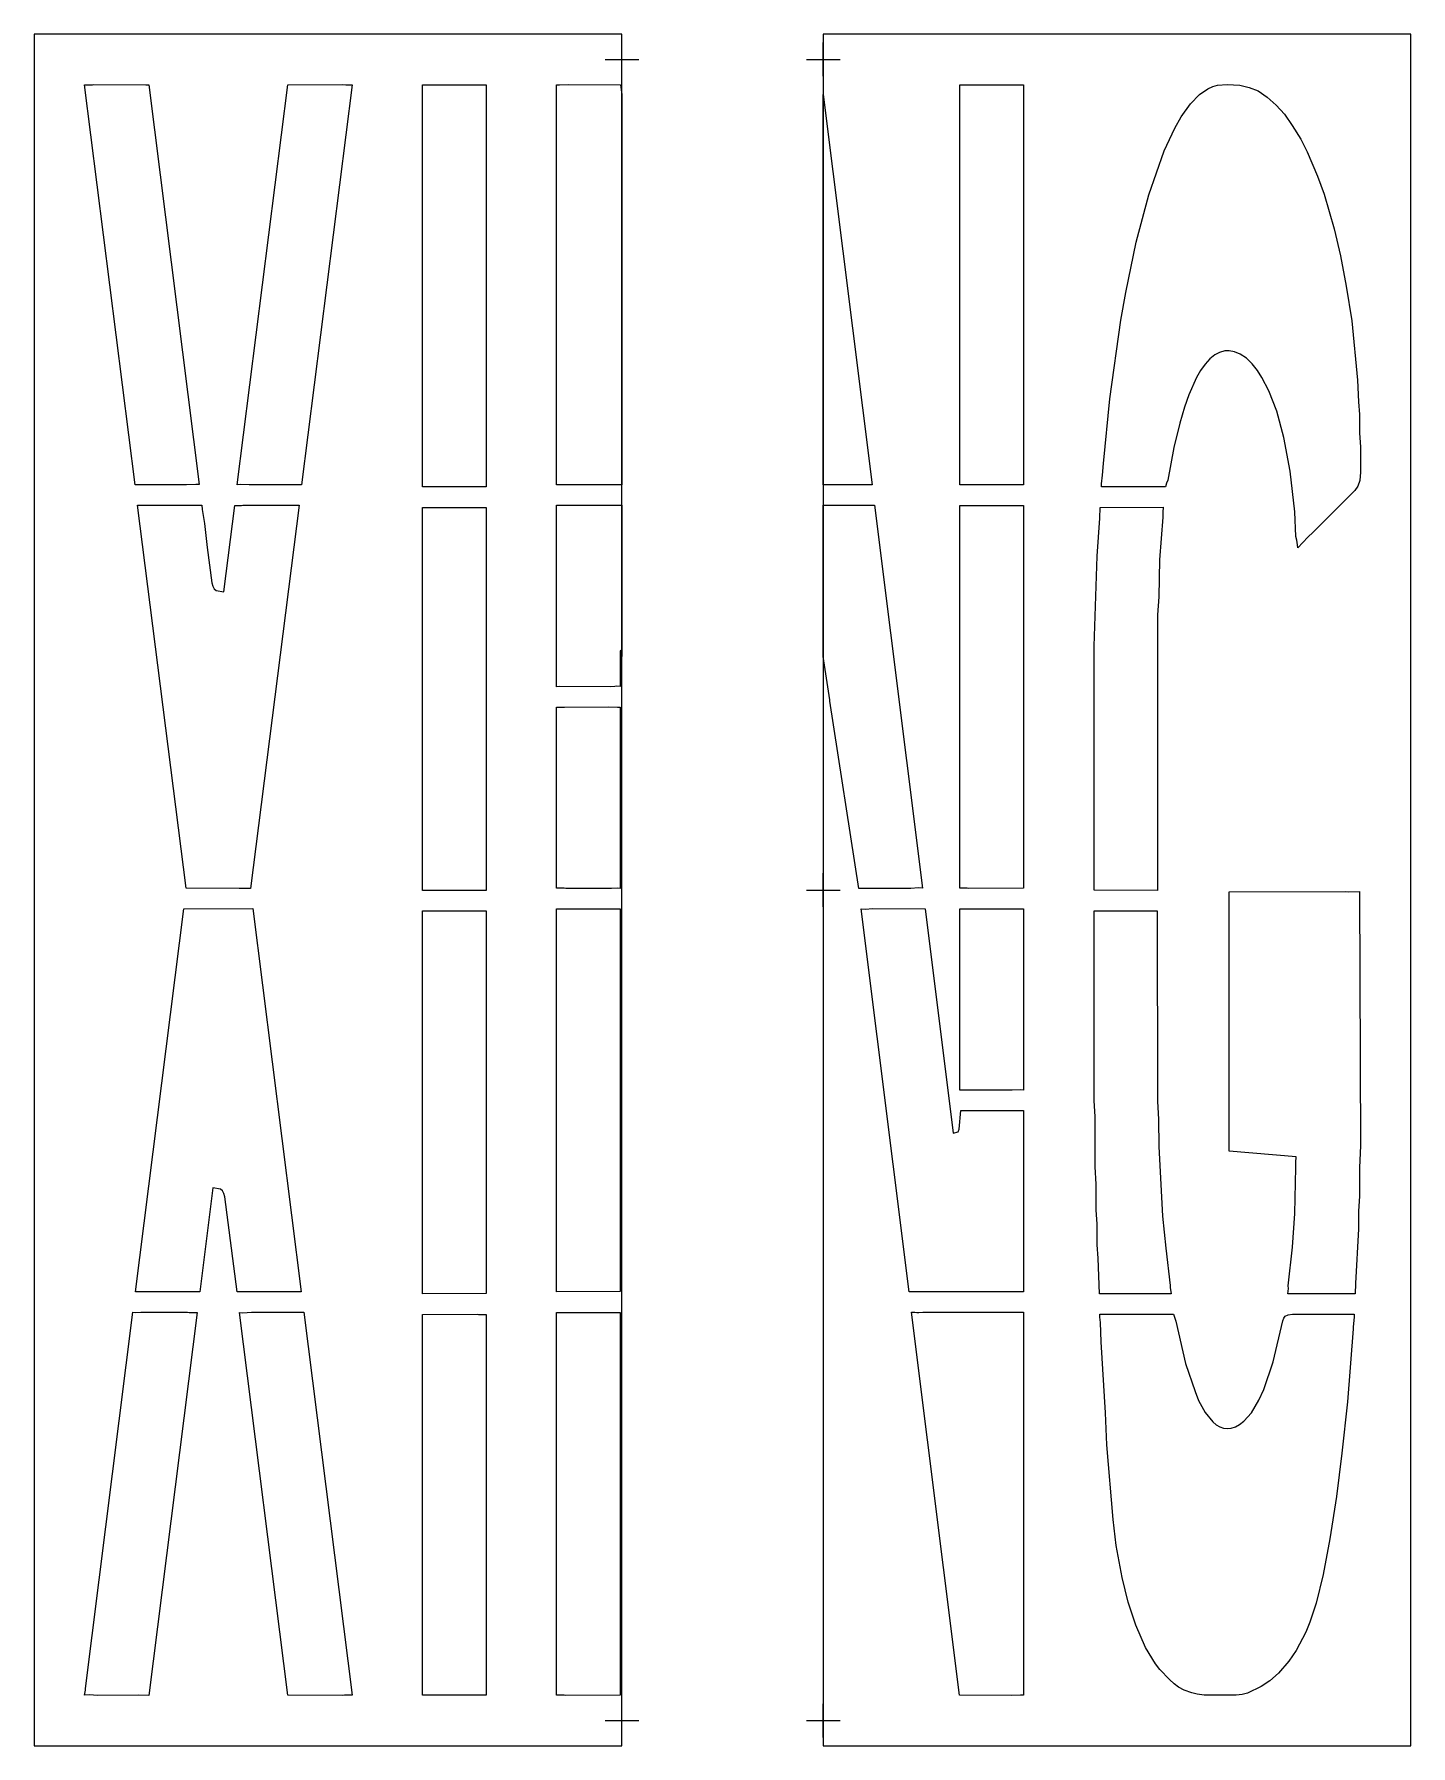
# Model space of a CAD drawing. Header units: inches. Extents: x 0 to 82, y 0 to 102.
import ezdxf

# ---------------------------------------------------------------- set-up
doc = ezdxf.new("R2010")
doc.units = ezdxf.units.IN
doc.header["$MEASUREMENT"] = 0
doc.layers.add('CUT', color=1, linetype='Continuous')
doc.layers.add('REG', color=5, linetype='Continuous')

msp = doc.modelspace()

# ---------------------------------------------------------------- linework, layer by layer
at = {"layer": 'CUT'}
for points in [[(6.84, 98.99), (9.84, 75.16), (9.63, 75.17), (9.08, 75.14), (6.64, 75.14), (6.01, 75.14), (3, 98.99), (3.18, 98.99), (3.47, 98.98), (3.56, 99), (6.66, 98.99)], [(18.95, 98.99), (15.94, 75.14), (15.27, 75.14), (12.82, 75.14), (12.32, 75.17), (12.1, 75.15), (15.12, 98.99), (18.38, 99), (18.57, 98.98), (18.77, 98.99)], [(23.14, 75.02), (23.14, 98.99), (26.93, 98.98), (26.93, 75.02), (23.67, 75.02), (23.58, 75.03), (23.32, 75.03)], [(31.14, 75.14), (31.14, 98.99), (31.31, 98.98), (31.86, 99), (34.95, 98.99), (35.03, 98.4), (35.03, 75.14)], [(58.43, 75.14), (55.17, 75.14), (55.17, 98.98), (58.96, 98.99), (58.96, 75.14), (58.79, 75.15), (58.53, 75.15)], [(65.68, 89.61), (66.43, 92.43), (67.35, 95.05), (67.98, 96.4), (68.36, 97.07), (68.92, 97.85), (69.45, 98.4), (69.95, 98.75), (70.26, 98.89), (70.53, 98.96), (71.1, 99), (71.86, 98.97), (72.42, 98.83), (72.95, 98.62), (73.5, 98.25), (74.03, 97.77), (74.52, 97.24), (74.99, 96.57), (75.49, 95.75), (75.88, 94.99), (76.5, 93.54), (76.89, 92.47), (77.49, 90.41), (77.87, 88.8), (78.21, 86.99), (78.53, 84.92), (78.88, 81.38), (78.93, 80.09), (78.99, 79.34), (79, 78.24), (79.05, 77.4), (79.05, 75.91), (79.01, 75.4), (78.9, 75.06), (78.71, 74.8), (76.24, 72.32), (75.92, 72.02), (75.31, 71.4), (75.3, 71.57), (75.26, 71.85), (75.2, 72.07), (75.14, 73.54), (74.87, 75.97), (74.49, 77.97), (74.06, 79.54), (73.59, 80.74), (73.17, 81.55), (72.92, 81.95), (72.59, 82.36), (72.25, 82.69), (71.89, 82.93), (71.55, 83.08), (71.23, 83.14), (70.96, 83.13), (70.65, 83.04), (70.37, 82.89), (70.08, 82.65), (69.79, 82.34), (69.51, 81.96), (69.27, 81.54), (68.82, 80.5), (68.56, 79.78), (68.28, 78.83), (67.92, 77.37), (67.57, 75.43), (67.5, 75.24), (67.44, 75.02), (63.61, 75.02), (63.62, 75.2), (63.68, 75.73), (63.73, 76.42), (64.11, 80.27), (64.77, 84.96), (65.06, 86.61)], [(49.52, 75.15), (49.29, 75.14), (47.03, 75.14), (47.03, 98.4), (49.94, 75.14), (49.76, 75.15)], [(10.15, 72.84), (10.3, 71.42), (10.59, 69.31), (10.65, 69.1), (10.73, 68.95), (10.84, 68.85), (11.3, 68.77), (11.95, 73.92), (12.12, 73.92), (12.36, 73.92), (12.44, 73.93), (15.79, 73.93), (12.9, 51.09), (12.72, 51.09), (12.21, 51.09), (9.05, 51.1), (6.16, 73.93), (10, 73.93), (10.01, 73.68), (10.03, 73.56)], [(26.5, 50.98), (26.4, 50.97), (23.14, 50.98), (23.14, 73.79), (26.93, 73.8), (26.93, 50.98), (26.76, 50.98)], [(34.97, 65.27), (34.93, 65.26), (34.93, 63.12), (34.71, 63.14), (34.61, 63.13), (34.34, 63.11), (31.32, 63.12), (31.14, 63.11), (31.14, 73.93), (35.03, 73.93), (35.03, 64.91)], [(52.7, 51.13), (52.26, 51.09), (49.32, 51.09), (49.15, 51.09), (47.43, 62.25), (47.43, 62.34), (47.03, 64.91), (47.03, 73.93), (49.38, 73.93), (49.43, 73.93), (49.91, 73.93), (50.09, 73.93), (52.94, 51.11)], [(55.35, 51.1), (55.17, 51.1), (55.17, 73.92), (58.96, 73.91), (58.96, 51.1), (55.71, 51.09), (55.61, 51.1)], [(67.28, 73.52), (67.28, 73.21), (67.08, 70.67), (67.03, 68.47), (66.96, 67.39), (66.95, 50.98), (63.18, 50.99), (63.17, 65.53), (63.35, 70.9), (63.51, 73.16), (63.53, 73.8), (67.3, 73.81)], [(34.93, 51.09), (34.75, 51.1), (34.41, 51.09), (31.68, 51.09), (31.59, 51.1), (31.32, 51.1), (31.14, 51.1), (31.14, 61.9), (31.32, 61.9), (31.61, 61.9), (34.26, 61.91), (34.76, 61.89), (34.93, 61.9)], [(78.99, 32.75), (78.94, 31.86), (78.93, 30.81), (78.76, 27.54), (78.74, 26.93), (74.73, 26.93), (74.76, 27.26), (74.75, 27.41), (75, 29.72), (75.15, 31.73), (75.19, 34.46), (75.19, 34.77), (75.22, 35.09), (71.23, 35.44), (71.23, 50.9), (78.17, 50.91), (78.35, 50.9), (78.99, 50.91), (79.05, 35.75), (79, 34.47)], [(15.31, 27.05), (12.1, 27.05), (11.36, 32.71), (11.3, 32.92), (11.22, 33.07), (11.11, 33.17), (10.65, 33.25), (9.87, 27.05), (9.35, 27.05), (9.17, 27.05), (6.58, 27.05), (6.49, 27.06), (6.21, 27.06), (6.03, 27.05), (8.91, 49.88), (13.04, 49.89), (15.92, 27.05), (15.74, 27.05), (15.34, 27.05)], [(26.93, 49.76), (26.93, 26.95), (23.14, 26.93), (23.14, 49.76), (23.32, 49.76), (23.58, 49.75), (23.67, 49.76)], [(34.93, 27.07), (31.14, 27.05), (31.14, 49.88), (31.32, 49.88), (31.57, 49.87), (31.67, 49.88), (34.93, 49.88)], [(55.14, 36.74), (55.24, 37.86), (55.54, 37.85), (55.85, 37.86), (58.78, 37.86), (58.96, 37.86), (58.96, 27.05), (52.15, 27.05), (49.29, 49.87), (49.53, 49.85), (49.98, 49.89), (53.1, 49.88), (54.77, 36.5), (55.07, 36.58)], [(58.96, 49.88), (58.96, 39.08), (58.79, 39.09), (58.29, 39.07), (55.17, 39.07), (55.17, 49.88), (55.35, 49.88), (55.61, 49.87), (55.71, 49.88)], [(67.03, 35.71), (67.26, 31.56), (67.45, 29.66), (67.71, 27.43), (67.71, 27.31), (67.76, 26.93), (63.5, 26.93), (63.42, 29.05), (63.36, 29.85), (63.35, 31.09), (63.3, 31.94), (63.29, 33.47), (63.24, 34.5), (63.23, 37.48), (63.18, 38.46), (63.18, 49.75), (66.94, 49.76), (66.96, 38.42), (67.02, 37.33)], [(9.14, 25.84), (9.24, 25.83), (9.54, 25.83), (9.71, 25.83), (6.83, 3), (6.2, 3.01), (3.77, 3), (3.29, 3.03), (3, 3.01), (3.05, 3.31), (3.05, 3.41), (5.88, 25.84), (6.06, 25.83), (6.36, 25.84)], [(18.5, 3.01), (18.38, 3), (15.12, 3.01), (12.24, 25.82), (12.44, 25.81), (12.96, 25.84), (15.43, 25.84), (16.07, 25.84), (18.95, 3.01), (18.77, 3.01)], [(26.93, 25.71), (26.93, 3.01), (23.14, 3.02), (23.14, 25.71), (26.4, 25.72), (26.49, 25.71), (26.76, 25.71)], [(31.58, 3.01), (31.32, 3.01), (31.14, 3.01), (31.14, 25.83), (34.93, 25.82), (34.93, 3.01), (31.67, 3)], [(58.24, 3), (55.16, 3.01), (52.3, 25.84), (52.48, 25.84), (52.61, 25.83), (52.73, 25.82), (52.96, 25.84), (58.96, 25.84), (58.96, 3.01), (58.79, 3.02)], [(69.8, 19.86), (70.25, 19.31), (70.46, 19.13), (70.66, 19.01), (70.88, 18.93), (71.11, 18.9), (71.34, 18.92), (71.6, 19.01), (71.85, 19.14), (72.11, 19.34), (72.55, 19.85), (72.99, 20.59), (73.29, 21.24), (73.85, 22.88), (74.43, 25.32), (74.48, 25.48), (74.57, 25.6), (74.74, 25.69), (75, 25.72), (78.68, 25.72), (78.67, 25.54), (78.62, 24.96), (78.62, 24.85), (78.28, 20.5), (77.95, 17.44), (77.63, 14.85), (77.22, 12.33), (76.83, 10.2), (76.42, 8.49), (76.03, 7.36), (75.79, 6.78), (75.22, 5.68), (74.79, 5.04), (74.16, 4.32), (73.66, 3.87), (73.14, 3.53), (72.32, 3.14), (72.01, 3.05), (71.64, 3.01), (69.73, 3.02), (69.31, 3.07), (69, 3.15), (68.55, 3.32), (68.21, 3.5), (67.94, 3.69), (67.66, 3.95), (67.1, 4.54), (66.83, 4.88), (66.24, 5.86), (65.66, 7.18), (65.2, 8.55), (64.85, 10.03), (64.5, 11.94), (64.31, 13.49), (63.94, 17.93), (63.85, 19.84), (63.59, 24.07), (63.55, 25.22), (63.52, 25.55), (63.51, 25.72), (67.91, 25.72), (68.05, 25.3), (68.63, 22.79), (69.19, 21.11), (69.4, 20.57)]]:
    msp.add_lwpolyline(points, close=True, dxfattribs=at)
at = {"layer": 'REG'}
for points in [[(0, 0), (35.03, 0), (35.03, 102), (0, 102)], [(47.03, 0), (82.05, 0), (82.05, 102), (47.03, 102)]]:
    msp.add_lwpolyline(points, close=True, dxfattribs=at)
for points in [[(35.03, 99.5), (35.03, 101.5)], [(47.03, 99.5), (47.03, 101.5)], [(34.03, 100.5), (36.03, 100.5)], [(46.03, 100.5), (48.03, 100.5)], [(46.03, 51), (48.03, 51)], [(47.03, 50), (47.03, 52)], [(35.03, 0.5), (35.03, 2.5)], [(47.03, 0.5), (47.03, 2.5)], [(34.03, 1.5), (36.03, 1.5)], [(46.03, 1.5), (48.03, 1.5)]]:
    msp.add_lwpolyline(points, dxfattribs=at)

doc.saveas('drawing.dxf')
